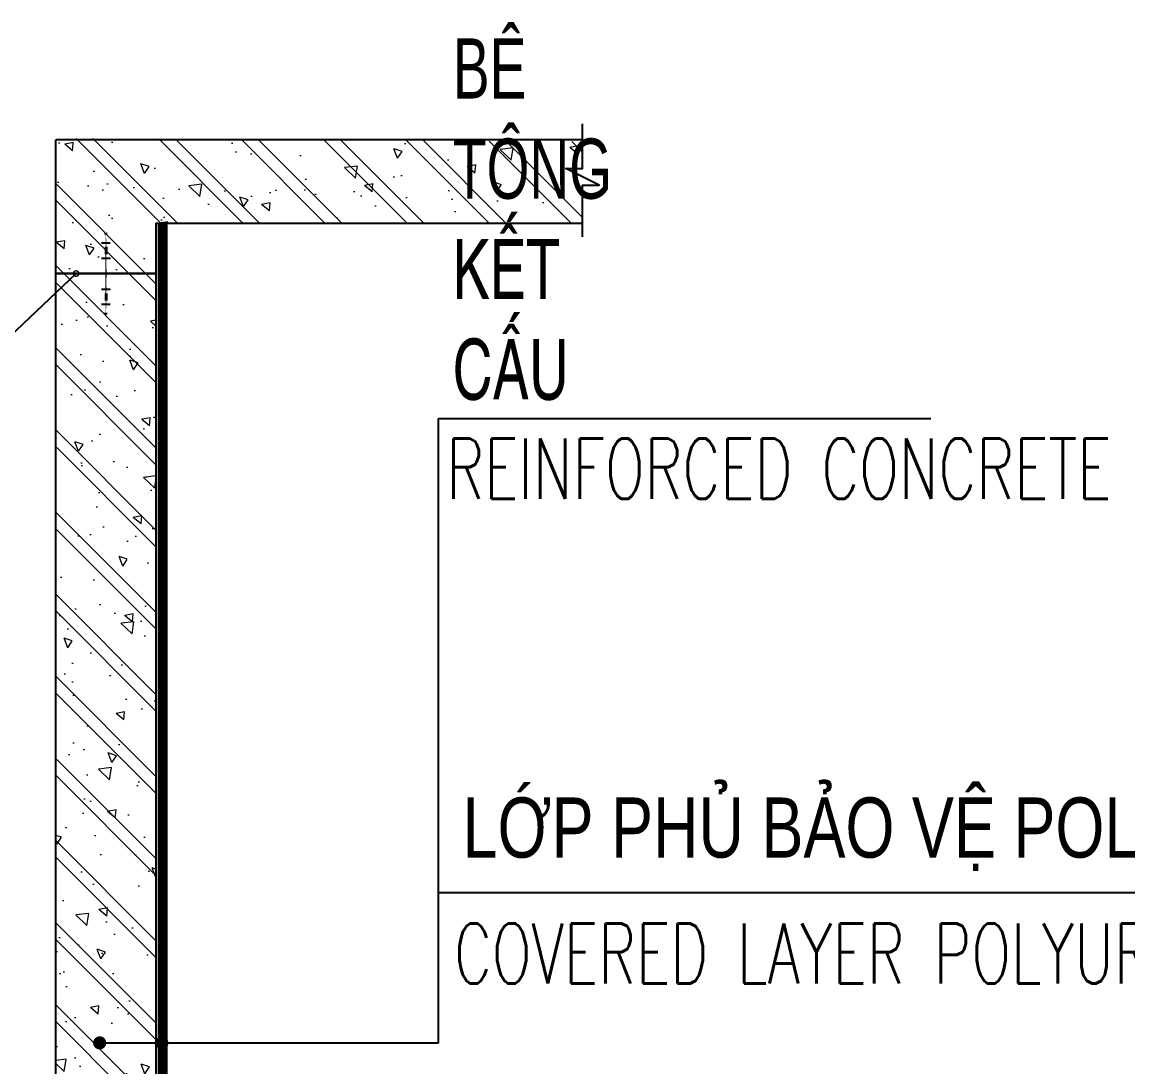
# Model space of a CAD drawing. Header units: millimetres. Extents: x 408913 to 1237273, y -191467 to -86666.
# Drawn here: x 861435 to 865483, y -171610 to -167788 of the extents above; entities that cross this region are included whole.
import ezdxf
from ezdxf.enums import TextEntityAlignment as Align

# ---------------------------------------------------------------- set-up
doc = ezdxf.new("R2010")
doc.units = ezdxf.units.MM
doc.header["$LTSCALE"] = 35
for name, pattern in [('DASHED', [0.75, 0.5, -0.25]), ('HIDDEN', [9.525, 6.35, -3.175]), ('HIDDEN2', [0.1875, 0.125, -0.0625])]:
    doc.linetypes.add(name, pattern=pattern)
for name, color, linetype in [('8', 8, 'Continuous'), ('ccu11-Dim', 8, 'Continuous'), ('ccu11-Manh', 8, 'Continuous'), ('ccu11-Thay', 7, 'Continuous'), ('Layer2', 167, 'HIDDEN2')]:
    doc.layers.add(name, color=color, linetype=linetype)
for name, color, linetype, lineweight in [('ccu11-Khuat', 9, 'HIDDEN', 30), ('NDC_S_ENG TEXT', 2, 'Continuous', 9), ('NDC_S_HATCH MATERIAL', 8, 'Continuous', 13), ('NDC_S_VN TEXT', 7, 'Continuous', 9)]:
    doc.layers.add(name, color=color, linetype=linetype, lineweight=lineweight)
doc.styles.add('NDC_ARIAL', font='arial.ttf', dxfattribs={"width": 0.85})
doc.styles.add('NDC_ROMANS', font='romans.shx', dxfattribs={"width": 0.8})
doc.styles.add('texdim', font='vntimeh.shx', dxfattribs={"width": 0.75})
doc.styles.add('VnArial', font='')
doc.styles.get('VnArial').set_extended_font_data('.VnArial NarrowH')
doc.linetypes.add('ZIGZAG', pattern='A,0.00254,-5.08,[131,ltypeshp.shx,S=5.08,R=0,X=-5.08,Y=0],-10.16,[131,ltypeshp.shx,S=5.08,R=180,X=5.08,Y=0],-5.08', length=20.32254)
doc.dimstyles.new('40', dxfattribs={"dimscale": 40, "dimtxt": 1, "dimasz": 1, "dimexe": 0, "dimexo": 0, "dimgap": 0.3, "dimtad": 1, "dimdec": 0, "dimzin": 0, "dimdsep": 46, "dimtxsty": 'texdim', "dimblk": 'tick', "dimcen": 1, "dimclrd": 8, "dimclre": 8, "dimclrt": 3, "dimadec": 0, "dimazin": 0, "dimtfac": 1, "dimtdec": 0, "dimtix": 1, "dimtofl": 0, "dimtmove": 2, "dimatfit": 0, "dimldrblk": 'DOTSMALL', "dimfxl": 1, "dimtolj": 1, "dimtzin": 0, "dimlwe": -1, "dimarcsym": 0})

# ---------------------------------------------------------------- blocks, each defined once
blk = doc.blocks.new('V25')
at = {"color": 1}
for p, q in [((3.2, 100), (-2.8, 100)), ((11, 76.7), (-11, 76.7)), ((3, 64.7), (-3.6, 64.7)), ((3, 59.9), (-3.6, 59.9)), ((3, 55.5), (-3.6, 55.5)), ((11, 38.7), (-11, 38.7)), ((3, 51.2), (-3.6, 51.2)), ((11, -38.7), (-11, -38.7)), ((3, -51.2), (-3.6, -51.2)), ((11, -76.7), (-11, -76.7)), ((3, -55.5), (-3.6, -55.5)), ((3, -59.9), (-3.6, -59.9)), ((3, -64.7), (-3.6, -64.7)), ((3.2, -100), (-2.8, -100))]:
    blk.add_line(p, q, dxfattribs=at)
for points, const_width in [([(3.2, 100), (-2.8, 100)], 0.5), ([(11, 76.7), (-11, 76.7)], 1), ([(11, 38.7), (-13.2, 38.7)], 1), ([(11, -38.7), (-13.2, -38.7)], 1), ([(11, -76.7), (-11, -76.7)], 1), ([(3.2, -100), (-2.8, -100)], 0.5)]:
    blk.add_lwpolyline(points, dxfattribs=dict(at, const_width=const_width))
for points in [[(0, 0, 3.2, 1, 0), (0, 100, 0, 0, 0)], [(0, 0, 3.2, 1, 0), (0, -100, 0, 0, 0)]]:
    blk.add_lwpolyline(points, format="xyseb", dxfattribs=at)
blk = doc.blocks.new('tick')
at = {"layer": 'Layer2'}
for p, q in [((-1, 0), (0.8, 0)), ((-0.5, -0.5), (0.5, 0.5))]:
    blk.add_line(p, q, dxfattribs=at)
blk = doc.blocks.new('_DOTSMALL')
at = {"color": 0, "linetype": 'ByBlock', "const_width": 0.5}
blk.add_lwpolyline([(-0.0625, 0, 1), (0.0625, 0, 1)], format="xyb", close=True, dxfattribs=at)

msp = doc.modelspace()

# ---------------------------------------------------------------- hatches: boundary and pattern name
at = {"layer": 'NDC_S_HATCH MATERIAL', "ltscale": 30}
h = msp.add_hatch(dxfattribs=at)
h.set_pattern_fill('BT-01', color=256, scale=50, angle=90, pattern_type=2)
h.set_pattern_definition([(140, (898045.86, -399002.6), (31.37607, 358.6301), [37.5, -412.5]), (85, (898045.86, -399002.6), (-376.09607, -69.37567), [30, -330]), (190.4514, (898048.48, -398972.7), (-344.71977, 289.2547), [31.8701, -350.57106]), (136.1842, (897945.86, -399002.6), (82.7595, 533.6205), [56.25, -618.75]), (186.6356, (897952.76, -398958.1), (-487.0589, 467.3314), [47.8051, -525.8565]), (81.1842, (897945.86, -399002.6), (-487.0593, 467.331), [45, -495]), (111, (897970.86, -398952.6), (201.30945, 298.45353), [37.5, -412.5]), (56, (897970.86, -398952.6), (-362.575, 121.65767), [30, -330]), (161.4514, (897987.64, -398927.7), (-161.26525, 420.1113), [31.8701, -350.57106]), (127.5, (898045.86, -399002.59), (-166.44693, 6.07993), [0, -326, 0, -335, 0, -331.25]), (97.5, (898045.86, -399002.59), (-197.20586, 131.53477), [0, -191, 0, -318.5, 0, -126.25]), (57.5, (898045.86, -399114.09), (11.277436, 266.91122), [0, -125, 0, -390, 0, -517.5]), (47.5, (898045.86, -399164.1), (-50.0525, 291.59308), [0, -162.5, 0, -259, 0, -367.5]), (135, (898045.86, -399002.59), (-150.2602, -150.2602), []), (135, (897984.61, -399002.59), (-150.2602, -150.2602), [])])
h.paths.add_polyline_path([(863486.2, -173780.3), (863486.2, -173474.4), (862169.3, -173474.4), (861924.8, -173230), (861924.8, -168524.4), (863486.2, -168524.4), (863486.2, -168225), (861558.2, -168212.7), (861558.2, -173779.6)])

# ---------------------------------------------------------------- linework, layer by layer
at = {"color": 8, "ltscale": 0.3}
for p, q in [((862958.4, -171522.7), (862958.4, -169238.2)), ((862958.4, -169238.2), (864760.7, -169238.2)), ((862958.4, -171522.7), (862958.4, -169238.2)), ((862958.4, -170973), (868442.1, -170973))]:
    msp.add_line(p, q, dxfattribs=at)
at = {"color": 5, "linetype": 'DASHED', "ltscale": 0.001, "const_width": 36.7}
msp.add_lwpolyline([(861949.3, -168524.4), (861949.3, -173219.8), (862179.4, -173450), (863486.2, -173450)], dxfattribs=at)
at = {"layer": 'ccu11-Khuat', "linetype": 'ZIGZAG'}
msp.add_line((861558.2, -168707.7, 0), (861924.8, -168707.7), dxfattribs=at)
at = {"layer": 'ccu11-Manh'}
msp.add_lwpolyline([(863486.2, -168573.4), (863486.2, -168384.5), (863547.2, -168384.5), (863425.3, -168323.6), (863486.2, -168323.6), (863486.2, -168160.4)], dxfattribs=at)
at = {"layer": 'ccu11-Thay'}
msp.add_line((863486.2, -168218.8), (861558.2, -168218.8), dxfattribs=at)
at = {"layer": 'ccu11-Thay', "ltscale": 0.5}
msp.add_line((861558.2, -173780), (861558.2, -168218.8, 0), dxfattribs=at)
at = {"layer": 'ccu11-Thay'}
msp.add_lwpolyline([(863486.2, -168524.4), (861924.8, -168524.4), (861924.8, -169111.7), (861924.8, -173230), (862169.3, -173474.4), (863486.2, -173474.4)], dxfattribs=at)

# ---------------------------------------------------------------- block references
at = {"xscale": 1.466666666894323, "yscale": 1.466666666894323, "zscale": 1.466666666894323, "rotation": 180}
msp.add_blockref('V25', (861741.5, -168707.7, 0), dxfattribs=at)

# ---------------------------------------------------------------- texts
at = {"layer": 'NDC_S_ENG TEXT', "style": 'NDC_ROMANS', "width": 0.7}
for s, p in [('REINFORCED CONCRETE', (862987.4, -169531.8)), ('COVERED LAYER POLYUREA WATERPROOFING', (863015.5, -171305.5, 0))]:
    msp.add_text(s, height=220, dxfattribs=at).set_placement(p)
at = {"layer": 'NDC_S_VN TEXT', "style": 'NDC_ARIAL', "width": 0.75}
msp.add_text('LỚP PHỦ BẢO VỆ POLYUREA WATERPROOFING', height=220, dxfattribs=at).set_placement((863047, -170734.8), align=Align.MIDDLE_LEFT)
at = {"layer": 'NDC_S_VN TEXT', "insert": (863011.7, -169173.3), "char_height": 220, "width": 6.111, "attachment_point": 7, "style": 'VnArial'}
msp.add_mtext('{\\W0.8;\\C256;bª t«ng kÕt cÊu}', dxfattribs=at)

# ---------------------------------------------------------------- leaders
at = {"layer": '8', "color": 8}
for points in [[(861718.7, -171522.7), (862958.4, -171522.7)], [(861718.7, -171522.7), (862958.4, -171522.7)], [(861946.2, -171522.7), (862958.4, -171522.7)], [(861946.2, -171522.7), (862958.4, -171522.7)]]:
    msp.add_leader(points, dimstyle='40', override={"dimasz": 1.2, "dimldrblk": 'Dot'}, dxfattribs=at)
at = {"layer": 'ccu11-Dim', "color": 0, "ltscale": 0.3}
msp.add_leader([(861632.5, -168707.7, 0), (860985.2, -169320.3, 0), (858195.3, -169320.3, 0)], dimstyle='40', override={"dimgap": 0.5, "dimtad": 0}, dxfattribs=at)

doc.saveas('drawing.dxf')
